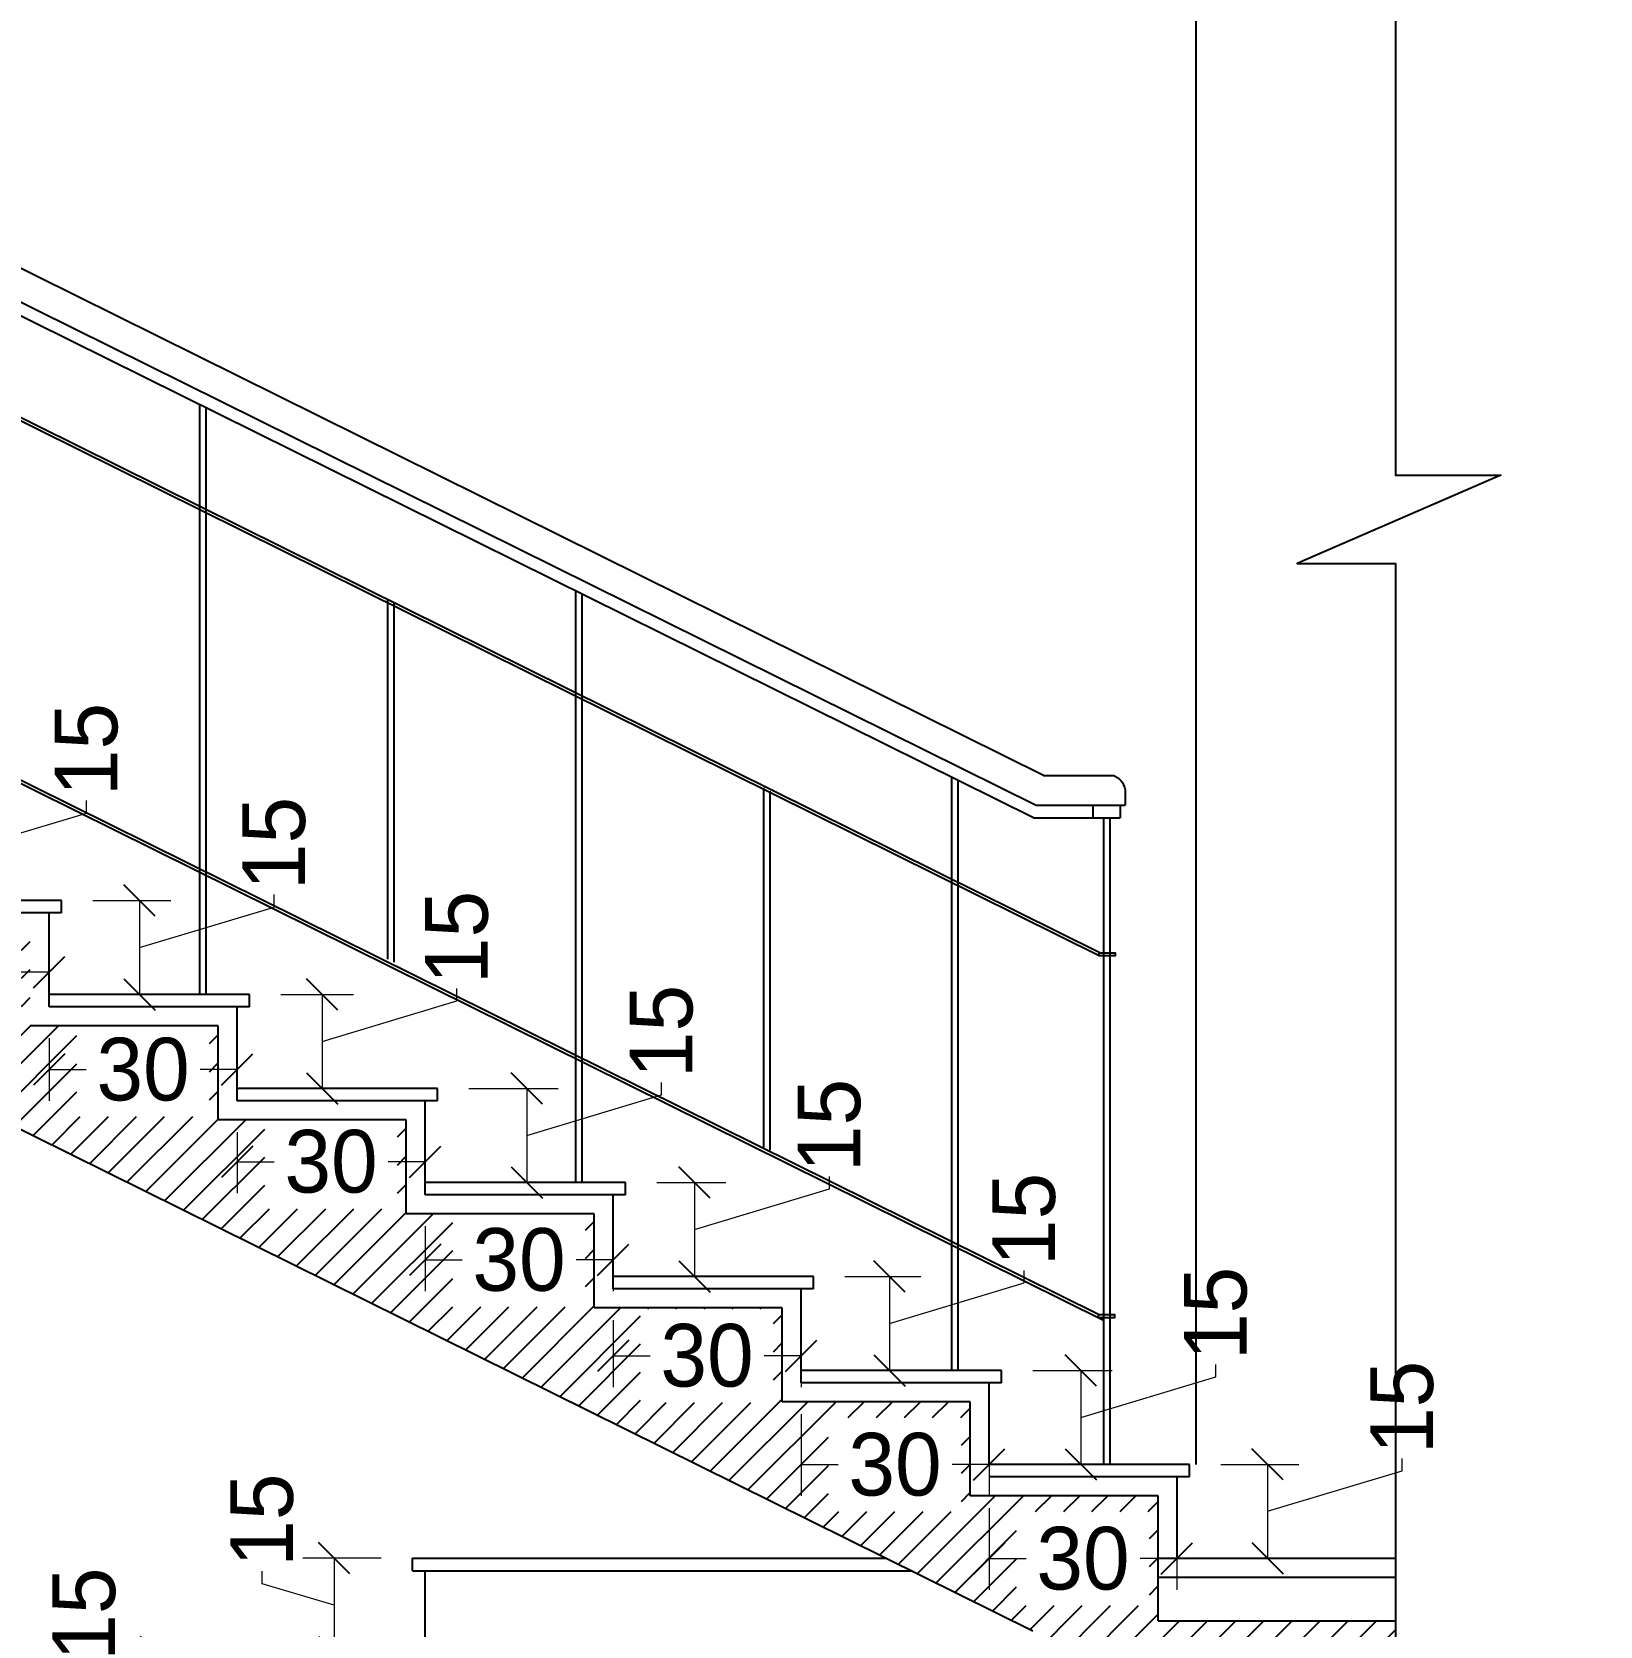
# Model space of a CAD drawing. Header units: centimetres. Extents: x 7997 to 116674, y 1017 to 13844.
# Drawn here: x 84536.4 to 84786.7, y 9690.6 to 9945 of the extents above; entities that cross this region are included whole.
import ezdxf

# ---------------------------------------------------------------- set-up
doc = ezdxf.new("R2010")
doc.units = ezdxf.units.CM
doc.header["$LTSCALE"] = 200
doc.header["$PDMODE"] = 2
for name, color, linetype in [('COL', 1, 'Continuous'), ('DIM', 11, 'Continuous'), ('STEP', 7, 'Continuous'), ('WIN', 6, 'Continuous')]:
    doc.layers.add(name, color=color, linetype=linetype)
doc.layers.add('WALL', color=3, linetype='Continuous', lineweight=25)
doc.styles.add('T2', font='')
doc.styles.get('T2').set_extended_font_data('Elisia')
doc.dimstyles.new('NORMAL-1', dxfattribs={"dimtxt": 10, "dimasz": 5, "dimexe": 5, "dimexo": 5, "dimgap": 1, "dimtad": 0, "dimdec": 0, "dimdsep": 46, "dimtxsty": 'T2', "dimblk1": 'OBLIQUE', "dimblk2": 'OBLIQUE', "dimsah": 1, "dimcen": 0.09, "dimclrd": 4, "dimclre": 4, "dimclrt": 6, "dimadec": 0, "dimazin": 0, "dimtfac": 1, "dimtdec": 0, "dimtofl": 0, "dimtmove": 1, "dimatfit": 3, "dimldrblk": 'OPEN30', "dimfxl": 0, "dimtolj": 1, "dimtzin": 0, "dimlwd": 5, "dimlwe": 5, "dimarcsym": 0})

# ---------------------------------------------------------------- blocks, each defined once
blk = doc.blocks.new('_OBLIQUE')
at = {"color": 0, "linetype": 'ByBlock'}
blk.add_line((-0.5, -0.5), (0.5, 0.5), dxfattribs=at)
blk = doc.blocks.new('*D983')
at = {"layer": 'Defpoints', "color": 0, "transparency": 16777216}
for p in [(84691.16, 9731.41), (84691.16, 9716.41), (84703.84, 9716.41)]:
    blk.add_point(p, dxfattribs=at)
at = {"layer": 'DIM', "color": 4, "lineweight": 5, "transparency": 16777216}
for p, q in [((84696.16, 9731.41), (84708.84, 9731.41)), ((84703.84, 9731.41), (84703.84, 9716.41)), ((84703.84, 9723.91), (84725.34, 9730.36)), ((84725.34, 9730.36), (84725.34, 9732.36)), ((84696.16, 9716.41), (84708.84, 9716.41))]:
    blk.add_line(p, q, dxfattribs=at)
at = {"layer": 'DIM', "color": 4, "lineweight": 5, "transparency": 16777216, "xscale": 5, "yscale": 5, "zscale": 5}
for p, rotation in [((84703.84, 9731.41), 90), ((84703.84, 9716.41), 270)]:
    blk.add_blockref('_OBLIQUE', p, dxfattribs=dict(at, rotation=rotation))
at = {"layer": 'DIM', "color": 6, "transparency": 16777216, "insert": (84725.34, 9740.5), "char_height": 10, "attachment_point": 5, "rotation": 90, "style": 'T2'}
blk.add_mtext('\\A1;15', dxfattribs=at)
blk = doc.blocks.new('_Open30')
at = {"color": 0, "linetype": 'ByBlock', "lineweight": -2}
for p, q in [((-1, 0.268), (0, 0)), ((0, 0), (-1, -0.268)), ((0, 0), (-1, 0))]:
    blk.add_line(p, q, dxfattribs=at)
blk = doc.blocks.new('*D984')
at = {"layer": 'Defpoints', "color": 0, "transparency": 16777216}
for p in [(84661.16, 9746.41), (84661.16, 9731.41), (84673.26, 9731.41)]:
    blk.add_point(p, dxfattribs=at)
at = {"layer": 'DIM', "color": 4, "lineweight": 5, "transparency": 16777216}
for p, q in [((84666.16, 9746.41), (84678.26, 9746.41)), ((84673.26, 9746.41), (84673.26, 9731.41)), ((84673.26, 9738.91), (84694.76, 9745.36)), ((84694.76, 9745.36), (84694.76, 9747.36)), ((84666.16, 9731.41), (84678.26, 9731.41))]:
    blk.add_line(p, q, dxfattribs=at)
at = {"layer": 'DIM', "color": 4, "lineweight": 5, "transparency": 16777216, "xscale": 5, "yscale": 5, "zscale": 5}
for p, rotation in [((84673.26, 9746.41), 90), ((84673.26, 9731.41), 270)]:
    blk.add_blockref('_OBLIQUE', p, dxfattribs=dict(at, rotation=rotation))
at = {"layer": 'DIM', "color": 6, "transparency": 16777216, "insert": (84694.76, 9755.5), "char_height": 10, "attachment_point": 5, "rotation": 90, "style": 'T2'}
blk.add_mtext('\\A1;15', dxfattribs=at)
blk = doc.blocks.new('*D985')
at = {"layer": 'Defpoints', "color": 0, "transparency": 16777216}
for p in [(84631.16, 9761.41), (84631.16, 9746.41), (84642.18, 9746.41)]:
    blk.add_point(p, dxfattribs=at)
at = {"layer": 'DIM', "color": 4, "lineweight": 5, "transparency": 16777216}
for p, q in [((84636.16, 9761.41), (84647.18, 9761.41)), ((84642.18, 9761.41), (84642.18, 9746.41)), ((84663.68, 9760.36), (84663.68, 9762.36)), ((84642.18, 9753.91), (84663.68, 9760.36)), ((84636.16, 9746.41), (84647.18, 9746.41))]:
    blk.add_line(p, q, dxfattribs=at)
at = {"layer": 'DIM', "color": 4, "lineweight": 5, "transparency": 16777216, "xscale": 5, "yscale": 5, "zscale": 5}
for p, rotation in [((84642.18, 9761.41), 90), ((84642.18, 9746.41), 270)]:
    blk.add_blockref('_OBLIQUE', p, dxfattribs=dict(at, rotation=rotation))
at = {"layer": 'DIM', "color": 6, "transparency": 16777216, "insert": (84663.68, 9770.5), "char_height": 10, "attachment_point": 5, "rotation": 90, "style": 'T2'}
blk.add_mtext('\\A1;15', dxfattribs=at)
blk = doc.blocks.new('*D986')
at = {"layer": 'Defpoints', "color": 0, "transparency": 16777216}
for p in [(84601.16, 9776.41), (84601.16, 9761.41), (84615.41, 9761.41)]:
    blk.add_point(p, dxfattribs=at)
at = {"layer": 'DIM', "color": 4, "lineweight": 5, "transparency": 16777216}
for p, q in [((84606.16, 9776.41), (84620.41, 9776.41)), ((84615.41, 9776.41), (84615.41, 9761.41)), ((84636.91, 9775.36), (84636.91, 9777.36)), ((84615.41, 9768.91), (84636.91, 9775.36)), ((84606.16, 9761.41), (84620.41, 9761.41))]:
    blk.add_line(p, q, dxfattribs=at)
at = {"layer": 'DIM', "color": 4, "lineweight": 5, "transparency": 16777216, "xscale": 5, "yscale": 5, "zscale": 5}
for p, rotation in [((84615.41, 9776.41), 90), ((84615.41, 9761.41), 270)]:
    blk.add_blockref('_OBLIQUE', p, dxfattribs=dict(at, rotation=rotation))
at = {"layer": 'DIM', "color": 6, "transparency": 16777216, "insert": (84636.91, 9785.5), "char_height": 10, "attachment_point": 5, "rotation": 90, "style": 'T2'}
blk.add_mtext('\\A1;15', dxfattribs=at)
blk = doc.blocks.new('*D987')
at = {"layer": 'Defpoints', "color": 0, "transparency": 16777216}
for p in [(84571.16, 9791.41), (84571.16, 9776.41), (84582.73, 9776.41)]:
    blk.add_point(p, dxfattribs=at)
at = {"layer": 'DIM', "color": 4, "lineweight": 5, "transparency": 16777216}
for p, q in [((84576.16, 9791.41), (84587.73, 9791.41)), ((84582.73, 9791.41), (84582.73, 9776.41)), ((84604.23, 9790.36), (84604.23, 9792.36)), ((84582.73, 9783.91), (84604.23, 9790.36)), ((84576.16, 9776.41), (84587.73, 9776.41))]:
    blk.add_line(p, q, dxfattribs=at)
at = {"layer": 'DIM', "color": 4, "lineweight": 5, "transparency": 16777216, "xscale": 5, "yscale": 5, "zscale": 5}
for p, rotation in [((84582.73, 9791.41), 90), ((84582.73, 9776.41), 270)]:
    blk.add_blockref('_OBLIQUE', p, dxfattribs=dict(at, rotation=rotation))
at = {"layer": 'DIM', "color": 6, "transparency": 16777216, "insert": (84604.23, 9800.5), "char_height": 10, "attachment_point": 5, "rotation": 90, "style": 'T2'}
blk.add_mtext('\\A1;15', dxfattribs=at)
blk = doc.blocks.new('*D988')
at = {"layer": 'Defpoints', "color": 0, "transparency": 16777216}
for p in [(84541.16, 9806.41), (84541.16, 9791.41), (84553.57, 9791.41)]:
    blk.add_point(p, dxfattribs=at)
at = {"layer": 'DIM', "color": 4, "lineweight": 5, "transparency": 16777216}
for p, q in [((84546.16, 9806.41), (84558.57, 9806.41)), ((84553.57, 9806.41), (84553.57, 9791.41)), ((84575.07, 9805.36), (84575.07, 9807.36)), ((84553.57, 9798.91), (84575.07, 9805.36)), ((84546.16, 9791.41), (84558.57, 9791.41))]:
    blk.add_line(p, q, dxfattribs=at)
at = {"layer": 'DIM', "color": 4, "lineweight": 5, "transparency": 16777216, "xscale": 5, "yscale": 5, "zscale": 5}
for p, rotation in [((84553.57, 9806.41), 90), ((84553.57, 9791.41), 270)]:
    blk.add_blockref('_OBLIQUE', p, dxfattribs=dict(at, rotation=rotation))
at = {"layer": 'DIM', "color": 6, "transparency": 16777216, "insert": (84575.07, 9815.5), "char_height": 10, "attachment_point": 5, "rotation": 90, "style": 'T2'}
blk.add_mtext('\\A1;15', dxfattribs=at)
blk = doc.blocks.new('*D989')
at = {"layer": 'Defpoints', "color": 0, "transparency": 16777216}
for p in [(84511.16, 9821.41), (84511.16, 9806.41), (84523.62, 9806.41)]:
    blk.add_point(p, dxfattribs=at)
at = {"layer": 'DIM', "color": 4, "lineweight": 5, "transparency": 16777216}
for p, q in [((84545.12, 9820.36), (84545.12, 9822.36)), ((84516.16, 9821.41), (84528.62, 9821.41)), ((84523.62, 9821.41), (84523.62, 9806.41)), ((84523.62, 9813.91), (84545.12, 9820.36)), ((84516.16, 9806.41), (84528.62, 9806.41))]:
    blk.add_line(p, q, dxfattribs=at)
at = {"layer": 'DIM', "color": 4, "lineweight": 5, "transparency": 16777216, "xscale": 5, "yscale": 5, "zscale": 5}
for p, rotation in [((84523.62, 9821.41), 90), ((84523.62, 9806.41), 270)]:
    blk.add_blockref('_OBLIQUE', p, dxfattribs=dict(at, rotation=rotation))
at = {"layer": 'DIM', "color": 6, "transparency": 16777216, "insert": (84545.12, 9830.5), "char_height": 10, "attachment_point": 5, "rotation": 90, "style": 'T2'}
blk.add_mtext('\\A1;15', dxfattribs=at)
blk = doc.blocks.new('*D1007')
at = {"layer": 'Defpoints', "color": 0, "transparency": 16777216}
for p in [(84567.16, 9686.41), (84556.26, 9671.41), (84567.16, 9671.41)]:
    blk.add_point(p, dxfattribs=at)
at = {"layer": 'DIM', "color": 4, "lineweight": 5, "transparency": 16777216}
for p, q in [((84544.76, 9682.36), (84544.76, 9684.36)), ((84562.16, 9686.41), (84551.26, 9686.41)), ((84556.26, 9686.41), (84556.26, 9671.41)), ((84556.26, 9678.91), (84544.76, 9682.36)), ((84562.16, 9671.41), (84551.26, 9671.41))]:
    blk.add_line(p, q, dxfattribs=at)
at = {"layer": 'DIM', "color": 4, "lineweight": 5, "transparency": 16777216, "xscale": 5, "yscale": 5, "zscale": 5}
for p, rotation in [((84556.26, 9686.41), 90), ((84556.26, 9671.41), 270)]:
    blk.add_blockref('_OBLIQUE', p, dxfattribs=dict(at, rotation=rotation))
at = {"layer": 'DIM', "color": 6, "transparency": 16777216, "insert": (84544.76, 9692.5), "char_height": 10, "attachment_point": 5, "rotation": 90, "style": 'T2'}
blk.add_mtext('\\A1;15', dxfattribs=at)
blk = doc.blocks.new('*D1008')
at = {"layer": 'Defpoints', "color": 0, "transparency": 16777216}
for p in [(84597.16, 9701.41), (84584.64, 9686.41), (84597.16, 9686.41)]:
    blk.add_point(p, dxfattribs=at)
at = {"layer": 'DIM', "color": 4, "lineweight": 5, "transparency": 16777216}
for p, q in [((84573.14, 9697.36), (84573.14, 9699.36)), ((84592.16, 9701.41), (84579.64, 9701.41)), ((84584.64, 9701.41), (84584.64, 9686.41)), ((84584.64, 9693.91), (84573.14, 9697.36)), ((84592.16, 9686.41), (84579.64, 9686.41))]:
    blk.add_line(p, q, dxfattribs=at)
at = {"layer": 'DIM', "color": 4, "lineweight": 5, "transparency": 16777216, "xscale": 5, "yscale": 5, "zscale": 5}
for p, rotation in [((84584.64, 9701.41), 90), ((84584.64, 9686.41), 270)]:
    blk.add_blockref('_OBLIQUE', p, dxfattribs=dict(at, rotation=rotation))
at = {"layer": 'DIM', "color": 6, "transparency": 16777216, "insert": (84573.14, 9707.5), "char_height": 10, "attachment_point": 5, "rotation": 90, "style": 'T2'}
blk.add_mtext('\\A1;15', dxfattribs=at)
blk = doc.blocks.new('*D1009')
at = {"layer": 'Defpoints', "color": 0, "transparency": 16777216}
for p in [(84659.16, 9729.41), (84689.16, 9729.41), (84659.16, 9716.36)]:
    blk.add_point(p, dxfattribs=at)
at = {"layer": 'DIM', "color": 4, "lineweight": 5, "transparency": 16777216}
for p, q in [((84659.16, 9724.41), (84659.16, 9711.36)), ((84689.16, 9724.41), (84689.16, 9711.36)), ((84659.16, 9716.36), (84665.07, 9716.36)), ((84689.16, 9716.36), (84683.26, 9716.36))]:
    blk.add_line(p, q, dxfattribs=at)
at = {"layer": 'DIM', "color": 4, "lineweight": 5, "transparency": 16777216, "xscale": 5, "yscale": 5, "zscale": 5, "rotation": 180}
blk.add_blockref('_OBLIQUE', (84659.16, 9716.36), dxfattribs=at)
at = {"layer": 'DIM', "color": 4, "lineweight": 5, "transparency": 16777216, "xscale": 5, "yscale": 5, "zscale": 5}
blk.add_blockref('_OBLIQUE', (84689.16, 9716.36), dxfattribs=at)
at = {"layer": 'DIM', "color": 6, "transparency": 16777216, "insert": (84674.16, 9716.36), "char_height": 10, "attachment_point": 5, "style": 'T2'}
blk.add_mtext('\\A1;30', dxfattribs=at)
blk = doc.blocks.new('*D1010')
at = {"layer": 'Defpoints', "color": 0, "transparency": 16777216}
for p in [(84629.16, 9744.41), (84659.16, 9744.41), (84629.16, 9733.75)]:
    blk.add_point(p, dxfattribs=at)
at = {"layer": 'DIM', "color": 4, "lineweight": 5, "transparency": 16777216}
for p, q in [((84629.16, 9739.41), (84629.16, 9728.75)), ((84659.16, 9739.41), (84659.16, 9728.75)), ((84629.16, 9733.75), (84635.07, 9733.75)), ((84659.16, 9733.75), (84653.26, 9733.75))]:
    blk.add_line(p, q, dxfattribs=at)
at = {"layer": 'DIM', "color": 4, "lineweight": 5, "transparency": 16777216, "xscale": 5, "yscale": 5, "zscale": 5, "rotation": 180}
blk.add_blockref('_OBLIQUE', (84629.16, 9733.75), dxfattribs=at)
at = {"layer": 'DIM', "color": 4, "lineweight": 5, "transparency": 16777216, "xscale": 5, "yscale": 5, "zscale": 5}
blk.add_blockref('_OBLIQUE', (84659.16, 9733.75), dxfattribs=at)
at = {"layer": 'DIM', "color": 6, "transparency": 16777216, "insert": (84644.16, 9733.75), "char_height": 10, "attachment_point": 5, "style": 'T2'}
blk.add_mtext('\\A1;30', dxfattribs=at)
blk = doc.blocks.new('*D1011')
at = {"layer": 'Defpoints', "color": 0, "transparency": 16777216}
for p in [(84599.16, 9759.41), (84629.16, 9759.41), (84599.16, 9749.04)]:
    blk.add_point(p, dxfattribs=at)
at = {"layer": 'DIM', "color": 4, "lineweight": 5, "transparency": 16777216}
for p, q in [((84599.16, 9754.41), (84599.16, 9744.04)), ((84629.16, 9754.41), (84629.16, 9744.04)), ((84599.16, 9749.04), (84605.07, 9749.04)), ((84629.16, 9749.04), (84623.26, 9749.04))]:
    blk.add_line(p, q, dxfattribs=at)
at = {"layer": 'DIM', "color": 4, "lineweight": 5, "transparency": 16777216, "xscale": 5, "yscale": 5, "zscale": 5, "rotation": 180}
blk.add_blockref('_OBLIQUE', (84599.16, 9749.04), dxfattribs=at)
at = {"layer": 'DIM', "color": 4, "lineweight": 5, "transparency": 16777216, "xscale": 5, "yscale": 5, "zscale": 5}
blk.add_blockref('_OBLIQUE', (84629.16, 9749.04), dxfattribs=at)
at = {"layer": 'DIM', "color": 6, "transparency": 16777216, "insert": (84614.16, 9749.04), "char_height": 10, "attachment_point": 5, "style": 'T2'}
blk.add_mtext('\\A1;30', dxfattribs=at)
blk = doc.blocks.new('*D1012')
at = {"layer": 'Defpoints', "color": 0, "transparency": 16777216}
for p in [(84569.16, 9774.41), (84599.16, 9774.41), (84569.16, 9764.71)]:
    blk.add_point(p, dxfattribs=at)
at = {"layer": 'DIM', "color": 4, "lineweight": 5, "transparency": 16777216}
for p, q in [((84569.16, 9769.41), (84569.16, 9759.71)), ((84599.16, 9769.41), (84599.16, 9759.71)), ((84569.16, 9764.71), (84575.07, 9764.71)), ((84599.16, 9764.71), (84593.26, 9764.71))]:
    blk.add_line(p, q, dxfattribs=at)
at = {"layer": 'DIM', "color": 4, "lineweight": 5, "transparency": 16777216, "xscale": 5, "yscale": 5, "zscale": 5, "rotation": 180}
blk.add_blockref('_OBLIQUE', (84569.16, 9764.71), dxfattribs=at)
at = {"layer": 'DIM', "color": 4, "lineweight": 5, "transparency": 16777216, "xscale": 5, "yscale": 5, "zscale": 5}
blk.add_blockref('_OBLIQUE', (84599.16, 9764.71), dxfattribs=at)
at = {"layer": 'DIM', "color": 6, "transparency": 16777216, "insert": (84584.16, 9764.71), "char_height": 10, "attachment_point": 5, "style": 'T2'}
blk.add_mtext('\\A1;30', dxfattribs=at)
blk = doc.blocks.new('*D1013')
at = {"layer": 'Defpoints', "color": 0, "transparency": 16777216}
for p in [(84539.16, 9789.41), (84569.16, 9789.41), (84539.16, 9779.42)]:
    blk.add_point(p, dxfattribs=at)
at = {"layer": 'DIM', "color": 4, "lineweight": 5, "transparency": 16777216}
for p, q in [((84539.16, 9784.41), (84539.16, 9774.42)), ((84569.16, 9784.41), (84569.16, 9774.42)), ((84539.16, 9779.42), (84545.07, 9779.42)), ((84569.16, 9779.42), (84563.26, 9779.42))]:
    blk.add_line(p, q, dxfattribs=at)
at = {"layer": 'DIM', "color": 4, "lineweight": 5, "transparency": 16777216, "xscale": 5, "yscale": 5, "zscale": 5, "rotation": 180}
blk.add_blockref('_OBLIQUE', (84539.16, 9779.42), dxfattribs=at)
at = {"layer": 'DIM', "color": 4, "lineweight": 5, "transparency": 16777216, "xscale": 5, "yscale": 5, "zscale": 5}
blk.add_blockref('_OBLIQUE', (84569.16, 9779.42), dxfattribs=at)
at = {"layer": 'DIM', "color": 6, "transparency": 16777216, "insert": (84554.16, 9779.42), "char_height": 10, "attachment_point": 5, "style": 'T2'}
blk.add_mtext('\\A1;30', dxfattribs=at)
blk = doc.blocks.new('*D1014')
at = {"layer": 'Defpoints', "color": 0, "transparency": 16777216}
for p in [(84509.16, 9804.41), (84539.16, 9804.41), (84509.16, 9794.95)]:
    blk.add_point(p, dxfattribs=at)
at = {"layer": 'DIM', "color": 4, "lineweight": 5, "transparency": 16777216}
for p, q in [((84509.16, 9799.41), (84509.16, 9789.95)), ((84539.16, 9799.41), (84539.16, 9789.95)), ((84509.16, 9794.95), (84515.07, 9794.95)), ((84539.16, 9794.95), (84533.26, 9794.95))]:
    blk.add_line(p, q, dxfattribs=at)
at = {"layer": 'DIM', "color": 4, "lineweight": 5, "transparency": 16777216, "xscale": 5, "yscale": 5, "zscale": 5, "rotation": 180}
blk.add_blockref('_OBLIQUE', (84509.16, 9794.95), dxfattribs=at)
at = {"layer": 'DIM', "color": 4, "lineweight": 5, "transparency": 16777216, "xscale": 5, "yscale": 5, "zscale": 5}
blk.add_blockref('_OBLIQUE', (84539.16, 9794.95), dxfattribs=at)
at = {"layer": 'DIM', "color": 6, "transparency": 16777216, "insert": (84524.16, 9794.95), "char_height": 10, "attachment_point": 5, "style": 'T2'}
blk.add_mtext('\\A1;30', dxfattribs=at)
blk = doc.blocks.new('*D1022')
at = {"layer": 'Defpoints', "color": 0, "transparency": 16777216}
for p in [(84689.16, 9714.41), (84719.16, 9714.41), (84689.16, 9701.36)]:
    blk.add_point(p, dxfattribs=at)
at = {"layer": 'DIM', "color": 4, "lineweight": 5, "transparency": 16777216}
for p, q in [((84689.16, 9709.41), (84689.16, 9696.36)), ((84719.16, 9709.41), (84719.16, 9696.36)), ((84689.16, 9701.36), (84695.07, 9701.36)), ((84719.16, 9701.36), (84713.26, 9701.36))]:
    blk.add_line(p, q, dxfattribs=at)
at = {"layer": 'DIM', "color": 4, "lineweight": 5, "transparency": 16777216, "xscale": 5, "yscale": 5, "zscale": 5, "rotation": 180}
blk.add_blockref('_OBLIQUE', (84689.16, 9701.36), dxfattribs=at)
at = {"layer": 'DIM', "color": 4, "lineweight": 5, "transparency": 16777216, "xscale": 5, "yscale": 5, "zscale": 5}
blk.add_blockref('_OBLIQUE', (84719.16, 9701.36), dxfattribs=at)
at = {"layer": 'DIM', "color": 6, "transparency": 16777216, "insert": (84704.16, 9701.36), "char_height": 10, "attachment_point": 5, "style": 'T2'}
blk.add_mtext('\\A1;30', dxfattribs=at)
blk = doc.blocks.new('*D1028')
at = {"layer": 'Defpoints', "color": 0, "transparency": 16777216}
for p in [(84721.16, 9716.41), (84721.16, 9701.41), (84733.59, 9701.41)]:
    blk.add_point(p, dxfattribs=at)
at = {"layer": 'DIM', "color": 4, "lineweight": 5, "transparency": 16777216}
for p, q in [((84755.09, 9715.36), (84755.09, 9717.36)), ((84726.16, 9716.41), (84738.59, 9716.41)), ((84733.59, 9716.41), (84733.59, 9701.41)), ((84733.59, 9708.91), (84755.09, 9715.36)), ((84726.16, 9701.41), (84738.59, 9701.41))]:
    blk.add_line(p, q, dxfattribs=at)
at = {"layer": 'DIM', "color": 4, "lineweight": 5, "transparency": 16777216, "xscale": 5, "yscale": 5, "zscale": 5}
for p, rotation in [((84733.59, 9716.41), 90), ((84733.59, 9701.41), 270)]:
    blk.add_blockref('_OBLIQUE', p, dxfattribs=dict(at, rotation=rotation))
at = {"layer": 'DIM', "color": 6, "transparency": 16777216, "insert": (84755.09, 9725.5), "char_height": 10, "attachment_point": 5, "rotation": 90, "style": 'T2'}
blk.add_mtext('\\A1;15', dxfattribs=at)

msp = doc.modelspace()

# ---------------------------------------------------------------- hatches: boundary and pattern name
at = {"layer": 'DIM'}
h = msp.add_hatch(dxfattribs=at)
h.set_pattern_fill('ANSI31', color=8)
h.set_pattern_definition([(45, (869.1715, -17.982), (-2.24506403, 2.24506403), [])])
h.paths.add_polyline_path([(84696.1629, 9646.4088), (84209.1629, 9646.4088), (84209.1629, 9596.4088), (84229.1629, 9596.4088), (84229.1629, 9636.4088), (84696.1629, 9636.4088), (84696.1629, 9596.4088), (84716.1629, 9596.4088), (84716.1629, 9681.4088), (84754.0543, 9681.4088), (84754.0543, 9691.4088), (84716.1629, 9691.4088), (84716.1629, 9711.4088), (84686.1629, 9711.4088), (84686.1629, 9726.4088), (84656.1629, 9726.4088), (84656.1629, 9741.4088), (84626.1629, 9741.4088), (84626.1629, 9756.4088), (84596.1629, 9756.4088), (84596.1629, 9771.4088), (84566.1629, 9771.4088), (84566.1629, 9786.4088), (84536.1629, 9786.4088), (84536.1629, 9801.4088), (84506.1629, 9801.4088), (84506.1629, 9816.4088), (84476.1629, 9816.4088), (84476.1629, 9831.4088), (84446.1629, 9831.4088), (84446.1629, 9846.4088), (84416.1629, 9846.4088), (84416.1629, 9861.4088), (84386.1629, 9861.4088), (84386.1629, 9876.4088), (84356.1629, 9876.4088), (84356.1629, 9891.4088), (84209.1629, 9891.4088), (84209.1629, 9876.4088), (84319.5721, 9876.4088), (84696.1629, 9689.7703)])
h.paths.add_polyline_path([(84686.1629, 9586.4088), (84726.1629, 9586.4088), (84726.1629, 9596.4088), (84686.1629, 9596.4088)])
h.paths.add_polyline_path([(84258.3862, 9876.4088), (84258.3862, 9891.4088), (84243.3862, 9891.4088), (84243.3862, 9876.4088)], flags=17)
h.paths.add_polyline_path([(84663.5677, 9708.8625), (84684.7582, 9708.8625), (84684.7582, 9723.8625), (84663.5677, 9723.8625)], flags=16)
h.paths.add_polyline_path([(84633.5677, 9726.2525), (84654.7582, 9726.2525), (84654.7582, 9741.2525), (84633.5677, 9741.2525)], flags=16)
h.paths.add_polyline_path([(84603.5677, 9741.5427), (84624.7582, 9741.5427), (84624.7582, 9756.4088), (84603.5677, 9756.4088)], flags=16)
h.paths.add_polyline_path([(84573.5677, 9757.2141), (84594.7582, 9757.2141), (84594.7582, 9771.4088), (84573.5677, 9771.4088)], flags=16)
h.paths.add_polyline_path([(84543.5677, 9771.9175), (84564.7582, 9771.9175), (84564.7582, 9786.4088), (84543.5677, 9786.4088)], flags=16)
h.paths.add_polyline_path([(84513.5677, 9787.4456), (84534.7582, 9787.4456), (84534.7582, 9801.4088), (84513.5677, 9801.4088)], flags=16)
h.paths.add_polyline_path([(84483.5677, 9802.2161), (84504.7582, 9802.2161), (84504.7582, 9816.4088), (84483.5677, 9816.4088)], flags=16)
h.paths.add_polyline_path([(84453.5677, 9817.1114), (84474.7582, 9817.1114), (84474.7582, 9831.4088), (84453.5677, 9831.4088)], flags=16)
h.paths.add_polyline_path([(84423.5677, 9832.4893), (84444.7582, 9832.4893), (84444.7582, 9846.4088), (84423.5677, 9846.4088)], flags=16)
h.paths.add_polyline_path([(84393.5677, 9847.6211), (84414.7582, 9847.6211), (84414.7582, 9861.4088), (84393.5677, 9861.4088)], flags=16)
h.paths.add_polyline_path([(84363.5677, 9862.8726), (84384.7582, 9862.8726), (84384.7582, 9876.4088), (84363.5677, 9876.4088)], flags=16)
h.paths.add_polyline_path([(84693.5677, 9693.8625), (84714.7582, 9693.8625), (84714.7582, 9708.8625), (84693.5677, 9708.8625)], flags=16)

# ---------------------------------------------------------------- linework, layer by layer
at = {"layer": 'COL'}
for p, q in [((84696.1629, 9689.7703), (84319.5721, 9876.4088)), ((84566.1629, 9786.4088), (84536.1629, 9786.4088)), ((84566.1629, 9771.4088), (84566.1629, 9786.4088)), ((84596.1629, 9771.4088), (84566.1629, 9771.4088)), ((84596.1629, 9756.4088), (84596.1629, 9771.4088)), ((84626.1629, 9756.4088), (84596.1629, 9756.4088)), ((84626.1629, 9741.4088), (84626.1629, 9756.4088)), ((84656.1629, 9741.4088), (84626.1629, 9741.4088)), ((84656.1629, 9726.4088), (84656.1629, 9741.4088)), ((84686.1629, 9726.4088), (84656.1629, 9726.4088)), ((84686.1629, 9711.4088), (84686.1629, 9726.4088)), ((84716.1629, 9711.4088), (84686.1629, 9711.4088)), ((84716.1629, 9691.4088), (84716.1629, 9711.4088)), ((84716.1629, 9691.4088), (84754.0543, 9691.4088))]:
    msp.add_line(p, q, dxfattribs=at)
at = {"layer": 'DIM'}
msp.add_lwpolyline([(84754.0543, 10628.4964), (84754.0543, 10224.3867), (84786.6872, 10220.3323), (84728.1264, 10205.8516), (84754.0543, 10205.8516), (84754.0543, 9874.2811), (84770.8431, 9874.2811), (84738.3605, 9860.1832), (84754.0543, 9860.1832), (84754.0543, 9567.5817)], dxfattribs=at)
at = {"layer": 'STEP'}
for p, q in [((84541.1629, 9806.4088), (84509.1629, 9806.4088)), ((84541.1629, 9804.4088), (84541.1629, 9806.4088)), ((84541.1629, 9804.4088), (84509.1629, 9804.4088)), ((84539.1629, 9789.4088), (84539.1629, 9804.4088)), ((84571.1629, 9791.4088), (84539.1629, 9791.4088)), ((84571.1629, 9789.4088), (84571.1629, 9791.4088)), ((84571.1629, 9789.4088), (84539.1629, 9789.4088)), ((84569.1629, 9774.4088), (84569.1629, 9789.4088)), ((84601.1629, 9776.4088), (84569.1629, 9776.4088)), ((84601.1629, 9774.4088), (84601.1629, 9776.4088)), ((84601.1629, 9774.4088), (84569.1629, 9774.4088)), ((84599.1629, 9759.4088), (84599.1629, 9774.4088)), ((84631.1629, 9761.4088), (84599.1629, 9761.4088)), ((84631.1629, 9759.4088), (84631.1629, 9761.4088)), ((84631.1629, 9759.4088), (84599.1629, 9759.4088)), ((84629.1629, 9744.4088), (84629.1629, 9759.4088)), ((84661.1629, 9746.4088), (84629.1629, 9746.4088)), ((84661.1629, 9744.4088), (84661.1629, 9746.4088)), ((84661.1629, 9744.4088), (84629.1629, 9744.4088)), ((84659.1629, 9729.4088), (84659.1629, 9744.4088)), ((84691.1629, 9731.4088), (84659.1629, 9731.4088)), ((84691.1629, 9729.4088), (84691.1629, 9731.4088)), ((84691.1629, 9729.4088), (84659.1629, 9729.4088)), ((84689.1629, 9716.4088), (84689.1629, 9729.4088)), ((84721.1629, 9716.4088), (84689.1629, 9716.4088)), ((84721.1629, 9714.4088), (84721.1629, 9716.4088)), ((84721.1629, 9714.4088), (84689.1629, 9714.4088)), ((84719.1629, 9701.4088), (84719.1629, 9714.4088)), ((84597.1629, 9699.4088), (84597.1629, 9701.4088)), ((84597.1629, 9701.4088), (84672.6793, 9701.4088)), ((84597.1629, 9699.4088), (84676.7148, 9699.4088)), ((84599.1629, 9684.4088), (84599.1629, 9699.4088)), ((84716.1629, 9701.4088), (84754.0543, 9701.4088)), ((84716.1629, 9698.4088), (84754.0543, 9698.4088))]:
    msp.add_line(p, q, dxfattribs=at)
at = {"layer": 'WALL', "color": 8}
for p, q in [((84697.8358, 9826.365), (84353.2542, 9997.1558)), ((84696.2376, 9819.595), (84353.8205, 9989.3036)), ((84706.8426, 9798.0561), (84352.6217, 9973.6666)), ((84706.7145, 9797.5861), (84352.6217, 9973.1325)), ((84706.6104, 9740.3161), (84352.6217, 9915.8105)), ((84707.45, 9739.3623), (84352.6217, 9915.2764)), ((84563.1629, 9885.5494), (84563.1629, 9791.4088)), ((84564.1629, 9885.0538), (84564.1629, 9791.4088)), ((84623.1629, 9855.8123), (84623.1629, 9761.4088)), ((84624.1629, 9855.3166), (84624.1629, 9761.4088)), ((84593.1629, 9854.3619), (84593.1629, 9797.0399)), ((84594.1629, 9853.8619), (84594.1629, 9796.5399)), ((84653.1629, 9824.3619), (84653.1629, 9767.0399)), ((84683.1629, 9826.1324), (84683.1629, 9731.4088)), ((84684.1629, 9825.6324), (84684.1629, 9731.4088)), ((84697.8358, 9826.365), (84709.0648, 9826.365)), ((84654.1629, 9823.8619), (84654.1629, 9766.5399)), ((84696.2376, 9819.595), (84710.0858, 9819.595)), ((84707.45, 9819.595), (84707.45, 9716.4088)), ((84708.45, 9819.595), (84708.45, 9716.4088))]:
    msp.add_line(p, q, dxfattribs=at)
for points in [[(84353.8205, 9991.5397), (84696.7098, 9821.595), (84710.9127, 9821.595)], [(84705.7635, 9819.595), (84705.7635, 9821.595)], [(84710.0858, 9821.595), (84710.0858, 9819.595)]]:
    msp.add_lwpolyline(points, dxfattribs=at)
msp.add_lwpolyline([(84709.0648, 9826.365, -0.30294767), (84710.9127, 9823.595), (84710.9127, 9821.595)], format="xyb", dxfattribs=at)
for points in [[(84706.7145, 9798.0561), (84709.3161, 9798.0561), (84709.3161, 9797.5561), (84706.7145, 9797.5561)], [(84706.6104, 9740.3161), (84709.2121, 9740.3161), (84709.2121, 9739.8161), (84706.6104, 9739.8161)]]:
    msp.add_lwpolyline(points, close=True, dxfattribs=at)
at = {"layer": 'WIN'}
msp.add_line((84722.1629, 10031.4088), (84722.1629, 9716.4088), dxfattribs=at)

# ---------------------------------------------------------------- dimensions: what is measured, and where the dimension line sits
at = {"layer": 'DIM'}
for base, p1, p2, picture, middle in [((84523.6203, 9806.4088), (84511.1629, 9821.4088), (84511.1629, 9806.4088), '*D989', (84545.1203, 9823.3588)), ((84553.5723, 9791.4088), (84541.1629, 9806.4088), (84541.1629, 9791.4088), '*D988', (84575.0723, 9808.3588)), ((84582.7308, 9776.4088), (84571.1629, 9791.4088), (84571.1629, 9776.4088), '*D987', (84604.2308, 9793.3588)), ((84615.4134, 9761.4088), (84601.1629, 9776.4088), (84601.1629, 9761.4088), '*D986', (84636.9134, 9778.3588)), ((84642.1833, 9746.4088), (84631.1629, 9761.4088), (84631.1629, 9746.4088), '*D985', (84663.6833, 9763.3588)), ((84673.2566, 9731.4088), (84661.1629, 9746.4088), (84661.1629, 9731.4088), '*D984', (84694.7566, 9748.3588)), ((84703.839, 9716.4088), (84691.1629, 9731.4088), (84691.1629, 9716.4088), '*D983', (84725.339, 9733.3588)), ((84733.5909, 9701.4088), (84721.1629, 9716.4088), (84721.1629, 9701.4088), '*D1028', (84755.0909, 9718.3588)), ((84584.6415, 9686.4088), (84597.1629, 9701.4088), (84597.1629, 9686.4088), '*D1008', (84573.1415, 9700.3588)), ((84556.2579, 9671.4088), (84567.1629, 9686.4088), (84567.1629, 9671.4088), '*D1007', (84544.7579, 9685.3588))]:
    dim = msp.add_linear_dim(base=base, p1=p1, p2=p2, angle=90, dimstyle='NORMAL-1', dxfattribs=at)
    dim.commit()
    dim.dimension.update_dxf_attribs({"geometry": picture, "text_midpoint": middle})
for base, p1, p2, picture, middle in [((84509.1629, 9794.9456), (84539.1629, 9804.4088), (84509.1629, 9804.4088), '*D1014', (84524.1629, 9794.9456)), ((84539.1629, 9779.4175), (84569.1629, 9789.4088), (84539.1629, 9789.4088), '*D1013', (84554.1629, 9779.4175)), ((84569.1629, 9764.7141), (84599.1629, 9774.4088), (84569.1629, 9774.4088), '*D1012', (84584.1629, 9764.7141)), ((84599.1629, 9749.0427), (84629.1629, 9759.4088), (84599.1629, 9759.4088), '*D1011', (84614.1629, 9749.0427)), ((84629.1629, 9733.7525), (84659.1629, 9744.4088), (84629.1629, 9744.4088), '*D1010', (84644.1629, 9733.7525)), ((84659.1629, 9716.3625), (84689.1629, 9729.4088), (84659.1629, 9729.4088), '*D1009', (84674.1629, 9716.3625)), ((84689.1629, 9701.3625), (84719.1629, 9714.4088), (84689.1629, 9714.4088), '*D1022', (84704.1629, 9701.3625))]:
    dim = msp.add_linear_dim(base=base, p1=p1, p2=p2, dimstyle='NORMAL-1', dxfattribs=at)
    dim.commit()
    dim.dimension.update_dxf_attribs({"geometry": picture, "text_midpoint": middle})

doc.saveas('drawing.dxf')
